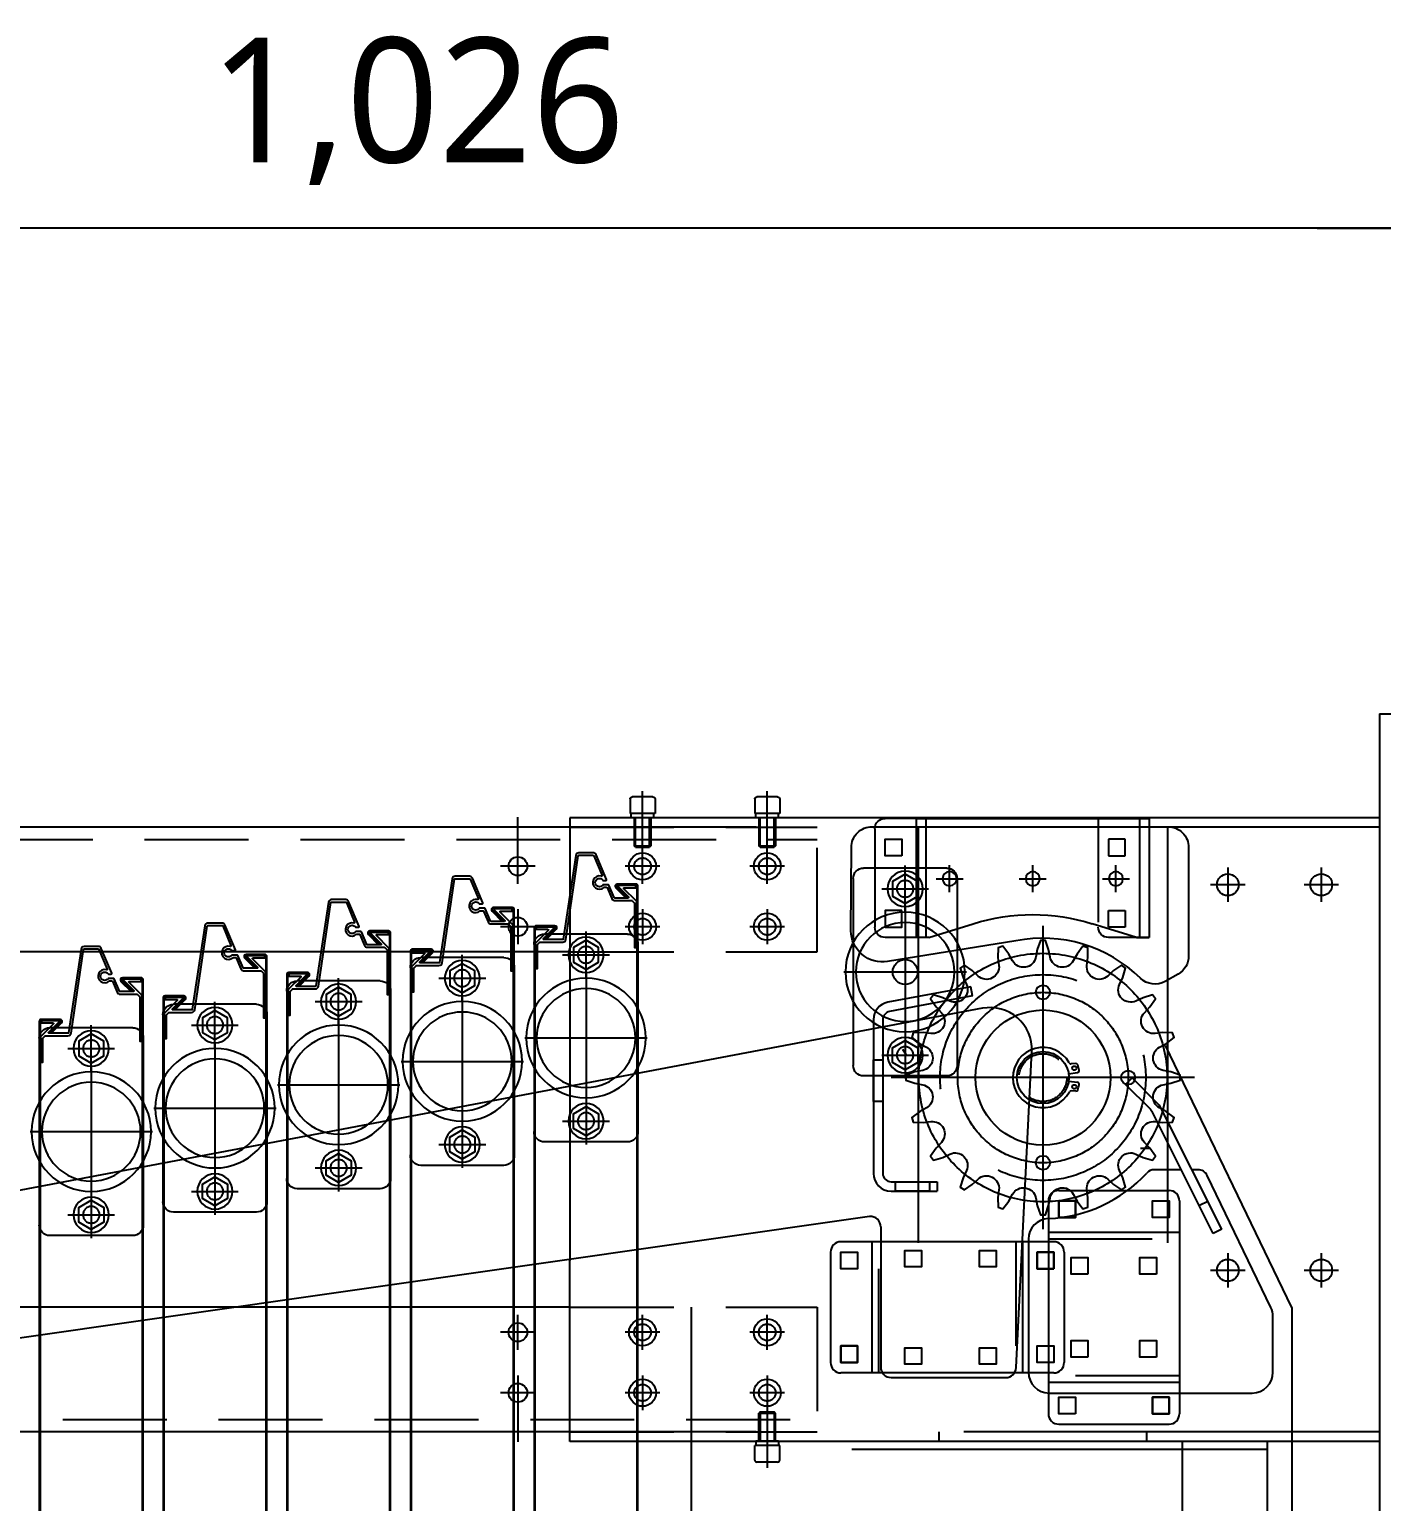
# Model space of a CAD drawing. Extents: x 991 to 16092, y 525 to 11255.
# Drawn here: x 8497 to 9147, y 10363 to 11071 of the extents above; entities that cross this region are included whole.
import ezdxf

# ---------------------------------------------------------------- set-up
doc = ezdxf.new("R2010")
doc.units = 0
doc.header["$LTSCALE"] = 200
doc.header["$MEASUREMENT"] = 0
doc.header["$PDMODE"] = 3
doc.header["$PDSIZE"] = -1
doc.linetypes.add('CENTER', pattern=[7, 4, -1, 1, -1])
doc.linetypes.add('HIDDEN', pattern=[0.375, 0.25, -0.125])
doc.layers.get('0').update_dxf_attribs({"linetype": 'CONTINUOUS'})
doc.layers.get('Defpoints').update_dxf_attribs({"color": 137, "linetype": 'CONTINUOUS'})
doc.layers.add('DIM', color=7, linetype='CONTINUOUS')
doc.styles.add('맑은고딕', font='malgun.ttf')
doc.dimstyles.new('GAUN-40', dxfattribs={"dimscale": 40, "dimtxt": 1.5, "dimasz": 1, "dimexe": 1, "dimexo": 1, "dimgap": 0.5, "dimtad": 1, "dimdec": 0, "dimzin": 1, "dimdsep": 46, "dimlunit": 6, "dimtxsty": '맑은고딕', "dimblk": 'CJDOT', "dimcen": 0.09, "dimdle": 1, "dimclrd": 256, "dimclre": 256, "dimclrt": 3, "dimadec": 0, "dimazin": 0, "dimtfac": 1, "dimtdec": 0, "dimtix": 1, "dimtmove": 2, "dimatfit": 3, "dimfxl": 1, "dimtolj": 1, "dimtzin": 1, "dimarcsym": 0})

# ---------------------------------------------------------------- blocks, each defined once
blk = doc.blocks.new('A$C14EC2336')
at = {"color": 8}
for p, q in [((1, 28.85), (11, 28.85)), ((0, 27.85), (0, 20.85)), ((12, 27.85), (12, 20.85)), ((0, 20.85), (12, 20.85)), ((0.51, 18.85), (0.51, 20.85)), ((0.51, 18.85), (11.49, 18.85)), ((2, 18.85), (2, 5.31)), ((2.6, 4.71), (2.6, 18.85)), ((9.4, 4.71), (9.4, 18.85)), ((10, 18.85), (10, 5.31)), ((11.49, 18.85), (11.49, 20.85)), ((10, 5.31), (2, 5.31)), ((2, 5.31), (2.6, 4.71)), ((9.4, 4.71), (2.6, 4.71)), ((9.4, 4.71), (10, 5.31))]:
    blk.add_line(p, q, dxfattribs=at)
at = {"color": 1, "linetype": 'CENTER'}
blk.add_line((6, 0), (6, 31.56), dxfattribs=at)
at = {"color": 8}
for centre, start, end in [((1, 27.85), 90, 180), ((11, 27.85), 0, 90)]:
    blk.add_arc(centre, 1, start, end, dxfattribs=at)
blk = doc.blocks.new('A$Ce7c4792a')
at = {"color": 0}
for p, q in [((112, 57.3), (0, 57.3)), ((0, 57.3), (0, 0)), ((112, 0), (112, 57.3)), ((6, 0), (0, 0)), ((6, 0), (27.35, 6.64)), ((106, 0), (84.65, 6.64)), ((106, 0), (112, 0))]:
    blk.add_line(p, q, dxfattribs=at)
at = {"color": 6, "linetype": 'HIDDEN', "ltscale": 4}
for p, q in [((4.5, 0), (4.5, 57.3)), ((107.5, 57.3), (107.5, 0))]:
    blk.add_line(p, q, dxfattribs=at)
at = {"color": 6, "linetype": 'HIDDEN'}
blk.add_line((24.5, 57.3), (24.5, 5), dxfattribs=at)
for p, q in [((112, 57.3), (127, 57.3)), ((132, 52.3), (132, 5)), ((0, 0), (19.5, 0)), ((112, 0), (127, 0))]:
    blk.add_line(p, q)
at = {"color": 1, "linetype": 'CENTER'}
for p, q in [((16, 21.8), (16, 34.8)), ((56, 21.8), (56, 34.8)), ((96, 21.8), (96, 34.8)), ((22.5, 28.3), (9.5, 28.3)), ((62.5, 28.3), (49.5, 28.3)), ((102.5, 28.3), (89.5, 28.3))]:
    blk.add_line(p, q, dxfattribs=at)
at = {"color": 6, "linetype": 'HIDDEN'}
for points in [[(19.6, 39.3), (11.6, 39.3), (11.6, 47.3), (19.6, 47.3)], [(19.6, 13), (11.6, 13), (11.6, 5), (19.6, 5)]]:
    blk.add_lwpolyline(points, close=True, dxfattribs=at)
for points in [[(119, 39.3), (127, 39.3), (127, 47.3), (119, 47.3)], [(119, 13), (127, 13), (127, 5), (119, 5)]]:
    blk.add_lwpolyline(points, close=True)
for centre in [(16, 28.3), (56, 28.3), (96, 28.3)]:
    blk.add_circle(centre, 3.4)
for centre, start, end in [((127, 52.3), 0, 90), ((19.5, 5), 270, 0), ((127, 5), 270, 0)]:
    blk.add_arc(centre, 5, start, end)
at = {"color": 0}
blk.add_arc((56, -85.4), 96.4, 72.7084, 107.2916, dxfattribs=at)
blk = doc.blocks.new('A$C44ED1B0F')
at = {"color": 8}
for p, q in [((9.46, 101.25), (49.46, 101.25)), ((4.46, 96.25), (4.46, 6.25)), ((54.46, 96.25), (54.46, 6.25)), ((9.46, 1.25), (49.46, 1.25))]:
    blk.add_line(p, q, dxfattribs=at)
at = {"color": 1, "linetype": 'CENTER'}
for p, q in [((29.46, 80), (29.46, 102.5)), ((40.7, 91.25), (18.21, 91.25)), ((29.46, 82.7), (29.46, 19.79)), ((58.91, 51.25), (0, 51.25)), ((29.46, 22.5), (29.46, 0)), ((40.7, 11.25), (18.21, 11.25))]:
    blk.add_line(p, q, dxfattribs=at)
at = {"color": 8}
for points in [[(29.46, 98.25), (35.52, 94.75), (35.52, 87.75), (29.46, 84.25), (23.39, 87.75), (23.39, 94.75)], [(29.46, 4.25), (35.52, 7.75), (35.52, 14.75), (29.46, 18.25), (23.39, 14.75), (23.39, 7.75)]]:
    blk.add_lwpolyline(points, close=True, dxfattribs=at)
for centre, radius in [((29.46, 91.25), 8.5), ((29.46, 51.25), 28.75), ((29.46, 11.25), 8.5)]:
    blk.add_circle(centre, radius, dxfattribs=at)
at = {"color": 8, "linetype": 'HIDDEN'}
for centre in [(29.46, 91.25), (29.46, 11.25)]:
    blk.add_circle(centre, 4, dxfattribs=at)
at = {"color": 6}
blk.add_circle((29.46, 51.25), 23.75, dxfattribs=at)
at = {"color": 8}
for centre, start, end in [((9.46, 96.25), 90, 180), ((49.46, 96.25), 0, 90), ((9.46, 6.25), 180, 270), ((49.46, 6.25), 270, 0)]:
    blk.add_arc(centre, 5, start, end, dxfattribs=at)
blk = doc.blocks.new('CJDOT')
blk.add_line((-2, 0), (2, 0))
at = {"const_width": 0.5}
blk.add_lwpolyline([(-0.25, 0, 1), (0.25, 0, 1)], format="xyb", close=True, dxfattribs=at)
blk = doc.blocks.new('*D25')
at = {"layer": 'Defpoints', "color": 0, "transparency": 16777216}
for p in [(8170.33, 10975.12), (9196.4, 10741.49, 8.49), (8170.33, 10661.49, 8.49)]:
    blk.add_point(p, dxfattribs=at)
at = {"layer": 'DIM', "lineweight": -2, "transparency": 16777216}
for p, q in [((8170.33, 10701.49), (8170.33, 11015.12)), ((9196.4, 10781.49), (9196.4, 11015.12)), ((9156.4, 10975.12), (8210.33, 10975.12))]:
    blk.add_line(p, q, dxfattribs=at)
at = {"layer": 'DIM', "lineweight": -2, "transparency": 16777216, "xscale": 40, "yscale": 40, "zscale": 40, "rotation": 180}
blk.add_blockref('CJDOT', (8170.33, 10975.12), dxfattribs=at)
at = {"layer": 'DIM', "lineweight": -2, "transparency": 16777216, "xscale": 40, "yscale": 40, "zscale": 40}
blk.add_blockref('CJDOT', (9196.4, 10975.12), dxfattribs=at)
at = {"layer": 'DIM', "color": 3, "transparency": 16777216, "insert": (8683.37, 11031.32), "char_height": 60, "attachment_point": 5, "style": '맑은고딕'}
blk.add_mtext('\\A1;1,026', dxfattribs=at)

msp = doc.modelspace()

# ---------------------------------------------------------------- linework, layer by layer
at = {"color": 0, "transparency": 33554687}
for p, q in [((9146.4, 10741.49, 21.48), (9146.4, 5789.32, 8.49)), ((9146.4, 10741.49, 21.48), (9196.4, 10741.49, 21.48)), ((8756.78, 10686.99, 21.48), (8402.19, 10686.99, 21.48)), ((9146.4, 10691.49, 21.48), (9146.4, 10391.49, 21.48)), ((8756.78, 10626.99, 21.48), (8402.19, 10626.99, 21.48)), ((8955.41, 10599.79, 21.48), (8422.13, 10499.01, 21.48)), ((8902.9, 10594.34, 21.48), (8902.9, 10520.37, 21.48)), ((8907.4, 10594.34, 21.48), (8907.4, 10520.37, 21.48)), ((8918.73, 10577.27, 21.48), (8917.08, 10580.01, 21.48)), ((8971.57, 10426.93, 21.48), (8979.1, 10579.15, 21.48)), ((8911.4, 10516.37, 21.48), (8933.49, 10516.37, 21.48)), ((9051.05, 10522.16, 21.48), (9038.09, 10522.16, 21.48)), ((9059.05, 10522.16, 21.48), (9056.09, 10522.16, 21.48)), ((8911.4, 10511.87, 21.48), (8933.49, 10511.87, 21.48)), ((8987.07, 10507.17, 21.48), (8987.07, 10404.74, 21.48)), ((9050.15, 10507.17, 21.48), (9050.15, 10404.74, 21.48)), ((8901.02, 10499.65, 21.48), (8422.89, 10431.22, 21.48)), ((8987.07, 10492.17, 21.48), (9050.15, 10492.17, 21.48)), ((8987.07, 10492.17, 21.48), (9050.15, 10492.17, 21.48)), ((8989.67, 10487.5, 21.48), (8887.24, 10487.5, 21.48)), ((8902.24, 10424.41, 21.48), (8902.24, 10487.5, 21.48)), ((8974.67, 10487.5, 21.48), (8974.67, 10424.41, 21.48)), ((8756.78, 10391.49, 21.48), (8756.78, 10478.53, 21.48)), ((8756.78, 10455.99, 21.48), (8402.19, 10455.99, 21.48)), ((8756.78, 10455.99, 21.48), (8538.69, 10455.99, 21.48)), ((8815.15, 10455.99, 21.48), (8815.15, 10150.05, 21.48)), ((8989.67, 10424.41, 21.48), (8887.24, 10424.41, 21.48)), ((8911.37, 10422.18, 21.48), (8966.57, 10422.18, 21.48)), ((9050.15, 10419.74, 21.48), (8987.07, 10419.74, 21.48)), ((8756.78, 10395.99, 21.48), (8402.19, 10395.99, 21.48)), ((8756.78, 10395.99, 21.48), (8538.69, 10395.99, 21.48)), ((9092.51, 10391.49, 21.48), (8756.78, 10391.49, 21.48)), ((9092.51, 10391.49, 21.48), (8756.78, 10391.49, 21.48)), ((9051.65, 5789.32, 8.49), (9051.65, 10391.49, 21.48)), ((9092.51, 10036.81, 21.48), (9092.51, 10391.49, 21.48))]:
    msp.add_line(p, q, dxfattribs=at)
at = {"color": 1, "linetype": 'CENTER', "ltscale": 0.5, "transparency": 33554687}
for p, q in [((8731.78, 10674.99, 21.48), (8731.78, 10691.76, 21.48)), ((8731.78, 10659.74, 21.48), (8731.78, 10676.52, 21.48)), ((8791.78, 10659.74, 21.48), (8791.78, 10676.52, 21.48)), ((8851.78, 10659.74, 21.48), (8851.78, 10676.52, 21.48)), ((8740.16, 10668.13, 21.48), (8723.39, 10668.13, 21.48)), ((8800.16, 10668.13, 21.48), (8783.39, 10668.13, 21.48)), ((8860.16, 10668.13, 21.48), (8843.39, 10668.13, 21.48)), ((8731.78, 10647.43, 21.48), (8731.78, 10630.65, 21.48)), ((8791.78, 10647.43, 21.48), (8791.78, 10630.65, 21.48)), ((8851.78, 10647.43, 21.48), (8851.78, 10630.65, 21.48)), ((8740.16, 10639.04, 21.48), (8723.39, 10639.04, 21.48)), ((8800.16, 10639.04, 21.48), (8783.39, 10639.04, 21.48)), ((8860.16, 10639.04, 21.48), (8843.39, 10639.04, 21.48)), ((8731.78, 10435.56, 21.48), (8731.78, 10452.34, 21.48)), ((8791.78, 10435.56, 21.48), (8791.78, 10452.34, 21.48)), ((8851.78, 10435.56, 21.48), (8851.78, 10452.34, 21.48)), ((8740.16, 10443.95, 21.48), (8723.39, 10443.95, 21.48)), ((8800.16, 10443.95, 21.48), (8783.39, 10443.95, 21.48)), ((8860.16, 10443.95, 21.48), (8843.39, 10443.95, 21.48)), ((8731.78, 10423.24, 21.48), (8731.78, 10406.46, 21.48)), ((8791.78, 10423.24, 21.48), (8791.78, 10406.46, 21.48)), ((8851.78, 10423.24, 21.48), (8851.78, 10406.46, 21.48)), ((8740.16, 10414.85, 21.48), (8723.39, 10414.85, 21.48)), ((8800.16, 10414.85, 21.48), (8783.39, 10414.85, 21.48)), ((8860.16, 10414.85, 21.48), (8843.39, 10414.85, 21.48)), ((8731.78, 10408, 21.48), (8731.78, 10391.22, 21.48))]:
    msp.add_line(p, q, dxfattribs=at)
at = {"transparency": 33554687}
for p, q in [((9146.4, 10691.49, 21.48), (8756.78, 10691.49, 21.48)), ((8756.78, 10691.49, 21.48), (8756.78, 10478.53, 21.48)), ((8949.78, 10610.17, 21.48), (8909.84, 10602.69, 21.48)), ((8950.61, 10605.74, 21.48), (8949.78, 10610.17, 21.48)), ((8950.61, 10605.74, 21.48), (8910.67, 10598.27, 21.48)), ((9027.41, 10566.3, 21.48), (9024.22, 10563.12, 21.48)), ((9039.48, 10554.23, 21.48), (9027.41, 10566.3, 21.48)), ((9036.29, 10551.05, 21.48), (9024.22, 10563.12, 21.48)), ((9070.46, 10493.53, 21.48), (9041.16, 10551.9, 21.48)), ((9066.44, 10491.51, 21.48), (9037.13, 10549.89, 21.48)), ((8933.49, 10516.37, 21.48), (8933.49, 10511.87, 21.48)), ((9094.16, 10455.95, 21.48), (9063.55, 10519.34, 21.48)), ((8992.07, 10512.17, 21.48), (9045.15, 10512.17, 21.48)), ((8906.37, 10494.66, 21.48), (8906.37, 10427.18, 21.48)), ((8977.44, 10488.68, 21.48), (8977.44, 10424.74, 21.48)), ((9070.46, 10493.53, 21.48), (9066.44, 10491.51, 21.48)), ((8882.24, 10482.5, 21.48), (8882.24, 10429.41, 21.48)), ((8994.67, 10482.5, 21.48), (8994.67, 10429.41, 21.48)), ((9095.15, 10424.74, 21.48), (9095.15, 10451.6, 21.48)), ((8987.44, 10414.74, 21.48), (9085.15, 10414.74, 21.48)), ((8992.07, 10399.74, 21.48), (9045.15, 10399.74, 21.48)), ((9146.4, 10391.49, 21.48), (8756.78, 10391.49, 21.48))]:
    msp.add_line(p, q, dxfattribs=at)
at = {"color": 6, "linetype": 'HIDDEN', "ltscale": 4, "transparency": 33554687}
for p, q in [((9146.4, 10686.99, 21.48), (8756.78, 10686.99, 21.48)), ((8924.44, 10686.99, 21.48), (8924.44, 10395.99, 21.48)), ((9044.44, 10686.99, 21.48), (9044.44, 10395.99, 21.48)), ((9063.73, 10506.94, 21.48), (9059.71, 10504.92, 21.48)), ((9146.4, 10395.99, 21.48), (8756.78, 10395.99, 21.48)), ((8934.44, 10391.49, 21.48), (8934.44, 10395.99, 21.48)), ((8934.44, 10391.49, 21.48), (8934.44, 10395.99, 21.48)), ((9034.44, 10391.49, 21.48), (9034.44, 10395.99, 21.48)), ((9034.44, 10391.49, 21.48), (9034.44, 10395.99, 21.48)), ((9092.51, 10387.53, 21.48), (8815.15, 10387.53, 21.48))]:
    msp.add_line(p, q, dxfattribs=at)
at = {"color": 6, "linetype": 'HIDDEN', "transparency": 33554687}
for p, q in [((8756.78, 10686.99, 21.48), (8875.78, 10686.99, 21.48)), ((8875.78, 10626.99, 21.48), (8875.78, 10686.99, 21.48)), ((8402.19, 10680.99, 21.48), (8875.78, 10680.99, 21.48)), ((8756.78, 10626.99, 21.48), (8875.78, 10626.99, 21.48)), ((8987.07, 10488.97, 21.48), (9050.15, 10488.97, 21.48)), ((8905.44, 10424.41, 21.48), (8905.44, 10487.5, 21.48)), ((8971.47, 10487.5, 21.48), (8971.47, 10424.41, 21.48)), ((8756.78, 10455.99, 21.48), (8875.78, 10455.99, 21.48)), ((8875.78, 10455.99, 21.48), (8875.78, 10395.99, 21.48)), ((9050.15, 10422.94, 21.48), (8987.07, 10422.94, 21.48)), ((8287.78, 10401.99, 21.48), (8875.78, 10401.99, 21.48)), ((8756.78, 10395.99, 21.48), (8875.78, 10395.99, 21.48)), ((8756.78, 10395.99, 21.48), (8875.78, 10395.99, 21.48))]:
    msp.add_line(p, q, dxfattribs=at)
at = {"color": 1, "linetype": 'CENTER', "transparency": 33554687}
for p, q in [((9073.4, 10667.54, 21.48), (9073.4, 10650.95, 21.48)), ((9118.4, 10667.54, 21.48), (9118.4, 10650.95, 21.48)), ((9081.69, 10659.24, 21.48), (9065.11, 10659.24, 21.48)), ((9126.69, 10659.24, 21.48), (9110.11, 10659.24, 21.48)), ((8984.44, 10639.47, 21.48), (8984.44, 10493.51, 21.48)), ((9104.15, 10455.94, 21.48), (9043.36, 10581.87, 21.48)), ((9057.43, 10566.49, 21.48), (8911.46, 10566.49, 21.48)), ((9073.4, 10482.04, 21.48), (9073.4, 10465.45, 21.48)), ((9118.4, 10482.04, 21.48), (9118.4, 10465.45, 21.48)), ((9081.69, 10473.74, 21.48), (9065.11, 10473.74, 21.48)), ((9126.69, 10473.74, 21.48), (9110.11, 10473.74, 21.48)), ((9104.15, 10455.94, 21.48), (9104.15, 5789.32, 8.49))]:
    msp.add_line(p, q, dxfattribs=at)
at = {"color": 4, "transparency": 33554687}
for p, q in [((9000.15, 10573.23, 21.48), (8998.06, 10573.05, 21.48)), ((8996.81, 10568.29, 21.48), (9001.04, 10568.9, 21.48)), ((8996.83, 10564.78, 21.48), (9001.06, 10564.2, 21.48)), ((9000.24, 10559.96, 21.48), (8998.14, 10560.11, 21.48))]:
    msp.add_line(p, q, dxfattribs=at)
at = {"color": 6, "linetype": 'HIDDEN', "ltscale": 2, "transparency": 33554687}
msp.add_line((9031.34, 10532.6, 21.48), (9035.84, 10532.6, 21.48), dxfattribs=at)
at = {"color": 2, "transparency": 33554687, "elevation": 8.49}
msp.add_lwpolyline([(9044.55, 10687.16, -0.414214), (9054.55, 10677.16), (9054.55, 10624.94, -0.269996), (9049.49, 10616.24), (9043.31, 10612.74, -0.334746), (9031.37, 10614.3, 0.247637), (8971.47, 10632.21), (8909.72, 10622.38, -0.467042), (8892.08, 10637.15), (8892.25, 10677.16, -0.414214), (8902.25, 10687.16)], format="xyb", close=True, dxfattribs=at)
at = {"color": 4, "transparency": 33554687, "elevation": 21.48}
for points in [[(8750.52, 10632.86), (8744.35, 10632.86, -0.668179), (8744.14, 10633.38), (8749.27, 10638.51, 0.668179), (8749.06, 10639.02), (8740.57, 10639.02), (8740.57, 10637.82), (8746.16, 10637.82, -0.668179), (8746.37, 10637.31), (8740.51, 10631.45, 0.198912), (8740.07, 10630.39), (8740.07, 10619.02), (8741.27, 10619.02), (8741.27, 10630.39, -0.198912), (8741.36, 10630.6), (8742.32, 10631.56, -0.198912), (8742.53, 10631.64), (8753.34, 10631.64, 0.371506), (8754.82, 10632.92), (8760.82, 10673.15, -0.371506), (8761.11, 10673.4), (8768.01, 10673.4, -0.301528), (8768.28, 10673.22), (8772.28, 10663.75, -0.631923), (8771.92, 10663.34, 1.723535), (8773.21, 10657.94, -0.19091), (8773.42, 10658.02), (8774.5, 10658.02, -0.301528), (8774.77, 10657.84), (8776.99, 10652.58, 0.301528), (8778.37, 10651.66), (8786.6, 10651.66, -0.198912), (8786.81, 10651.58), (8787.79, 10650.6, -0.198912), (8787.87, 10650.39), (8787.87, 10629.02), (8789.07, 10629.02), (8789.07, 10650.39, 0.198912), (8788.64, 10651.45), (8782.78, 10657.31, -0.668179), (8782.99, 10657.82), (8788.57, 10657.82), (8788.57, 10659.02), (8780.09, 10659.02, 0.668179), (8779.88, 10658.51), (8785.01, 10653.38, -0.668179), (8784.8, 10652.86), (8778.37, 10652.86, -0.301528), (8778.1, 10653.05), (8775.57, 10659.04, 0.301528), (8775.29, 10659.22), (8772.88, 10659.22, 0.24035), (8772.64, 10659.1, -3.083054), (8772.64, 10661.45, 0.24035), (8772.88, 10661.32), (8774.15, 10661.32, 0.536655), (8774.43, 10661.74), (8769.39, 10673.68, 0.301528), (8768.01, 10674.6), (8761.11, 10674.6, 0.371506), (8759.63, 10673.32), (8753.64, 10633.12, -0.371506), (8753.34, 10632.86), (8744.35, 10632.86)], [(8691, 10621.6), (8684.83, 10621.6, -0.668179), (8684.62, 10622.11), (8689.75, 10627.25, 0.668179), (8689.54, 10627.76), (8681.06, 10627.76), (8681.06, 10626.56), (8686.64, 10626.56, -0.668179), (8686.86, 10626.05), (8681, 10620.19, 0.198912), (8680.56, 10619.13), (8680.56, 10607.76), (8681.76, 10607.76), (8681.76, 10619.13, -0.198912), (8681.84, 10619.34), (8682.8, 10620.29, -0.198912), (8683.01, 10620.38), (8693.82, 10620.38, 0.371506), (8695.3, 10621.66), (8701.3, 10661.88, -0.371506), (8701.6, 10662.14), (8708.49, 10662.14, -0.301528), (8708.76, 10661.96), (8712.76, 10652.49, -0.631923), (8712.4, 10652.08, 1.723535), (8713.69, 10646.68, -0.19091), (8713.9, 10646.76), (8714.98, 10646.76, -0.301528), (8715.25, 10646.58), (8717.47, 10641.32, 0.301528), (8718.86, 10640.4), (8727.08, 10640.4, -0.198912), (8727.3, 10640.31), (8728.27, 10639.34, -0.198912), (8728.36, 10639.13), (8728.36, 10617.76), (8729.56, 10617.76), (8729.56, 10639.13, 0.198912), (8729.12, 10640.19), (8723.26, 10646.05, -0.668179), (8723.47, 10646.56), (8729.06, 10646.56), (8729.06, 10647.76), (8720.57, 10647.76, 0.668179), (8720.36, 10647.25), (8725.5, 10642.11, -0.668179), (8725.28, 10641.6), (8718.86, 10641.6, -0.301528), (8718.58, 10641.78), (8716.05, 10647.78, 0.301528), (8715.77, 10647.96), (8713.36, 10647.96, 0.24035), (8713.12, 10647.84, -3.083054), (8713.12, 10650.18, 0.24035), (8713.36, 10650.06), (8714.63, 10650.06, 0.536655), (8714.91, 10650.48), (8709.87, 10662.42, 0.301528), (8708.49, 10663.34), (8701.6, 10663.34, 0.371506), (8700.11, 10662.06), (8694.12, 10621.86, -0.371506), (8693.82, 10621.6), (8684.83, 10621.6)], [(8631.48, 10610.34), (8625.31, 10610.34, -0.668179), (8625.1, 10610.85), (8630.23, 10615.99, 0.668179), (8630.02, 10616.5), (8621.54, 10616.5), (8621.54, 10615.3), (8627.12, 10615.3, -0.668179), (8627.34, 10614.79), (8621.48, 10608.93, 0.198912), (8621.04, 10607.86), (8621.04, 10596.5), (8622.24, 10596.5), (8622.24, 10607.86, -0.198912), (8622.33, 10608.08), (8623.28, 10609.03, -0.198912), (8623.49, 10609.12), (8634.3, 10609.12, 0.371506), (8635.78, 10610.4), (8641.78, 10650.62, -0.371506), (8642.08, 10650.88), (8648.97, 10650.88, -0.301528), (8649.24, 10650.69), (8653.24, 10641.22, -0.631923), (8652.88, 10640.82, 1.723535), (8654.18, 10635.42, -0.19091), (8654.38, 10635.5), (8655.46, 10635.5, -0.301528), (8655.74, 10635.31), (8657.96, 10630.05, 0.301528), (8659.34, 10629.14), (8667.56, 10629.14, -0.198912), (8667.78, 10629.05), (8668.75, 10628.08, -0.198912), (8668.84, 10627.86), (8668.84, 10606.5), (8670.04, 10606.5), (8670.04, 10627.86, 0.198912), (8669.6, 10628.93), (8663.74, 10634.79, -0.668179), (8663.95, 10635.3), (8669.54, 10635.3), (8669.54, 10636.5), (8661.05, 10636.5, 0.668179), (8660.84, 10635.99), (8665.98, 10630.85, -0.668179), (8665.76, 10630.34), (8659.34, 10630.34, -0.301528), (8659.06, 10630.52), (8656.53, 10636.51, 0.301528), (8656.25, 10636.7), (8653.85, 10636.7, 0.24035), (8653.6, 10636.57, -3.083054), (8653.6, 10638.92, 0.24035), (8653.85, 10638.8), (8655.12, 10638.8, 0.536655), (8655.39, 10639.21), (8650.35, 10651.16, 0.301528), (8648.97, 10652.08), (8642.08, 10652.08, 0.371506), (8640.59, 10650.8), (8634.6, 10610.59, -0.371506), (8634.3, 10610.34), (8625.31, 10610.34)], [(8571.96, 10599.07), (8565.79, 10599.07, -0.668179), (8565.58, 10599.59), (8570.72, 10604.72, 0.668179), (8570.5, 10605.23), (8562.02, 10605.23), (8562.02, 10604.03), (8567.61, 10604.03, -0.668179), (8567.82, 10603.52), (8561.96, 10597.66, 0.198912), (8561.52, 10596.6), (8561.52, 10585.23), (8562.72, 10585.23), (8562.72, 10596.6, -0.198912), (8562.81, 10596.81), (8563.76, 10597.77, -0.198912), (8563.97, 10597.85), (8574.78, 10597.85, 0.371506), (8576.27, 10599.13), (8582.26, 10639.36, -0.371506), (8582.56, 10639.61), (8589.45, 10639.61, -0.301528), (8589.73, 10639.43), (8593.72, 10629.96, -0.631923), (8593.36, 10629.56, 1.723535), (8594.66, 10624.15, -0.19091), (8594.86, 10624.23), (8595.94, 10624.23, -0.301528), (8596.22, 10624.05), (8598.44, 10618.79, 0.301528), (8599.82, 10617.87), (8608.05, 10617.87, -0.198912), (8608.26, 10617.79), (8609.23, 10616.81, -0.198912), (8609.32, 10616.6), (8609.32, 10595.23), (8610.52, 10595.23), (8610.52, 10616.6, 0.198912), (8610.08, 10617.66), (8604.22, 10623.52, -0.668179), (8604.43, 10624.03), (8610.02, 10624.03), (8610.02, 10625.23), (8601.53, 10625.23, 0.668179), (8601.32, 10624.72), (8606.46, 10619.59, -0.668179), (8606.25, 10619.07), (8599.82, 10619.07, -0.301528), (8599.54, 10619.26), (8597.01, 10625.25, 0.301528), (8596.74, 10625.43), (8594.33, 10625.43, 0.24035), (8594.08, 10625.31, -3.083054), (8594.08, 10627.66, 0.24035), (8594.33, 10627.53), (8595.6, 10627.53, 0.536655), (8595.87, 10627.95), (8590.83, 10639.9, 0.301528), (8589.45, 10640.81), (8582.56, 10640.81, 0.371506), (8581.07, 10639.53), (8575.08, 10599.33, -0.371506), (8574.78, 10599.07), (8565.79, 10599.07)], [(8512.44, 10587.81), (8506.27, 10587.81, -0.668179), (8506.06, 10588.32), (8511.2, 10593.46, 0.668179), (8510.98, 10593.97), (8502.5, 10593.97), (8502.5, 10592.77), (8508.09, 10592.77, -0.668179), (8508.3, 10592.26), (8502.44, 10586.4, 0.198912), (8502, 10585.34), (8502, 10573.97), (8503.2, 10573.97), (8503.2, 10585.34, -0.198912), (8503.29, 10585.55), (8504.24, 10586.5, -0.198912), (8504.45, 10586.59), (8515.26, 10586.59, 0.371506), (8516.75, 10587.87), (8522.74, 10628.09, -0.371506), (8523.04, 10628.35), (8529.93, 10628.35, -0.301528), (8530.21, 10628.17), (8534.2, 10618.7, -0.631923), (8533.84, 10618.29, 1.723535), (8535.14, 10612.89, -0.19091), (8535.34, 10612.97), (8536.42, 10612.97, -0.301528), (8536.7, 10612.79), (8538.92, 10607.53, 0.301528), (8540.3, 10606.61), (8548.53, 10606.61, -0.198912), (8548.74, 10606.52), (8549.71, 10605.55, -0.198912), (8549.8, 10605.34), (8549.8, 10583.97), (8551, 10583.97), (8551, 10605.34, 0.198912), (8550.56, 10606.4), (8544.7, 10612.26, -0.668179), (8544.91, 10612.77), (8550.5, 10612.77), (8550.5, 10613.97), (8542.02, 10613.97, 0.668179), (8541.8, 10613.46), (8546.94, 10608.32, -0.668179), (8546.73, 10607.81), (8540.3, 10607.81, -0.301528), (8540.02, 10607.99), (8537.49, 10613.99, 0.301528), (8537.22, 10614.17), (8534.81, 10614.17, 0.24035), (8534.57, 10614.05, -3.083054), (8534.57, 10616.4, 0.24035), (8534.81, 10616.27), (8536.08, 10616.27, 0.536655), (8536.35, 10616.69), (8531.31, 10628.63, 0.301528), (8529.93, 10629.55), (8523.04, 10629.55, 0.371506), (8521.56, 10628.27), (8515.56, 10588.07, -0.371506), (8515.27, 10587.81), (8506.27, 10587.81)]]:
    msp.add_lwpolyline(points, format="xyb", dxfattribs=at)
at = {"color": 8, "transparency": 33554687, "elevation": 8.49}
for points in [[(8789.07, 10160.52, -0.414214), (8788.57, 10160.02), (8779.57, 10160.02, -0.668179), (8779.22, 10160.88), (8784.17, 10165.83), (8783.81, 10166.18), (8778.86, 10161.23, 0.668179), (8779.57, 10159.52), (8788.57, 10159.52, 0.414214), (8789.57, 10160.52), (8789.57, 10658.52, 0.414214), (8788.57, 10659.52), (8779.57, 10659.52, 0.668179), (8778.86, 10657.82), (8783.81, 10652.87), (8784.17, 10653.22), (8779.22, 10658.17, -0.668179), (8779.57, 10659.02), (8788.57, 10659.02, -0.414214), (8789.07, 10658.52)], [(8729.56, 10149.26, -0.414214), (8729.06, 10148.76), (8720.05, 10148.76, -0.668179), (8719.7, 10149.61), (8724.65, 10154.56), (8724.29, 10154.92), (8719.34, 10149.97, 0.668179), (8720.05, 10148.26), (8729.06, 10148.26, 0.414214), (8730.06, 10149.26), (8730.06, 10647.26, 0.414214), (8729.06, 10648.26), (8720.05, 10648.26, 0.668179), (8719.34, 10646.55), (8724.29, 10641.6), (8724.65, 10641.96), (8719.7, 10646.91, -0.668179), (8720.05, 10647.76), (8729.06, 10647.76, -0.414214), (8729.56, 10647.26)], [(8670.04, 10138, -0.414214), (8669.54, 10137.5), (8660.53, 10137.5, -0.668179), (8660.18, 10138.35), (8665.13, 10143.3), (8664.78, 10143.65), (8659.83, 10138.7, 0.668179), (8660.53, 10137), (8669.54, 10137, 0.414214), (8670.54, 10138), (8670.54, 10636, 0.414214), (8669.54, 10637), (8660.53, 10637, 0.668179), (8659.83, 10635.29), (8664.78, 10630.34), (8665.13, 10630.69), (8660.18, 10635.64, -0.668179), (8660.53, 10636.5), (8669.54, 10636.5, -0.414214), (8670.04, 10636)], [(8740.07, 10638.52, -0.414214), (8740.57, 10639.02), (8749.58, 10639.02, -0.668179), (8749.93, 10638.17), (8744.98, 10633.22), (8745.34, 10632.87), (8750.29, 10637.82, 0.668179), (8749.58, 10639.52), (8740.57, 10639.52, 0.414214), (8739.57, 10638.52), (8739.57, 10140.52, 0.414214), (8740.57, 10139.52), (8749.58, 10139.52, 0.668179), (8750.29, 10141.23), (8745.34, 10146.18), (8744.98, 10145.83), (8749.93, 10140.88, -0.668179), (8749.58, 10140.02), (8740.57, 10140.02, -0.414214), (8740.07, 10140.52)], [(8610.52, 10126.73, -0.414214), (8610.02, 10126.23), (8601.01, 10126.23, -0.668179), (8600.66, 10127.09), (8605.61, 10132.04), (8605.26, 10132.39), (8600.31, 10127.44, 0.668179), (8601.01, 10125.73), (8610.02, 10125.73, 0.414214), (8611.02, 10126.73), (8611.02, 10624.73, 0.414214), (8610.02, 10625.73), (8601.01, 10625.73, 0.668179), (8600.31, 10624.03), (8605.26, 10619.08), (8605.61, 10619.43), (8600.66, 10624.38, -0.668179), (8601.01, 10625.23), (8610.02, 10625.23, -0.414214), (8610.52, 10624.73)], [(8680.56, 10627.26, -0.414214), (8681.06, 10627.76), (8690.06, 10627.76, -0.668179), (8690.41, 10626.91), (8685.46, 10621.96), (8685.82, 10621.6), (8690.77, 10626.55, 0.668179), (8690.06, 10628.26), (8681.06, 10628.26, 0.414214), (8680.06, 10627.26), (8680.06, 10129.26, 0.414214), (8681.06, 10128.26), (8690.06, 10128.26, 0.668179), (8690.77, 10129.97), (8685.82, 10134.92), (8685.46, 10134.56), (8690.41, 10129.61, -0.668179), (8690.06, 10128.76), (8681.06, 10128.76, -0.414214), (8680.56, 10129.26)], [(8621.04, 10616, -0.414214), (8621.54, 10616.5), (8630.54, 10616.5, -0.668179), (8630.9, 10615.64), (8625.95, 10610.69), (8626.3, 10610.34), (8631.25, 10615.29, 0.668179), (8630.54, 10617), (8621.54, 10617, 0.414214), (8620.54, 10616), (8620.54, 10118, 0.414214), (8621.54, 10117), (8630.54, 10117, 0.668179), (8631.25, 10118.7), (8626.3, 10123.65), (8625.95, 10123.3), (8630.9, 10118.35, -0.668179), (8630.54, 10117.5), (8621.54, 10117.5, -0.414214), (8621.04, 10118)], [(8551, 10115.47, -0.414214), (8550.5, 10114.97), (8541.5, 10114.97, -0.668179), (8541.14, 10115.82), (8546.09, 10120.77), (8545.74, 10121.13), (8540.79, 10116.18, 0.668179), (8541.5, 10114.47), (8550.5, 10114.47, 0.414214), (8551.5, 10115.47), (8551.5, 10613.47, 0.414214), (8550.5, 10614.47), (8541.5, 10614.47, 0.668179), (8540.79, 10612.76), (8545.74, 10607.81), (8546.09, 10608.17), (8541.14, 10613.12, -0.668179), (8541.5, 10613.97), (8550.5, 10613.97, -0.414214), (8551, 10613.47)], [(8561.52, 10604.73, -0.414214), (8562.02, 10605.23), (8571.02, 10605.23, -0.668179), (8571.38, 10604.38), (8566.43, 10599.43), (8566.78, 10599.08), (8571.73, 10604.03, 0.668179), (8571.02, 10605.73), (8562.02, 10605.73, 0.414214), (8561.02, 10604.73), (8561.02, 10106.73, 0.414214), (8562.02, 10105.73), (8571.02, 10105.73, 0.668179), (8571.73, 10107.44), (8566.78, 10112.39), (8566.43, 10112.04), (8571.38, 10107.09, -0.668179), (8571.02, 10106.23), (8562.02, 10106.23, -0.414214), (8561.52, 10106.73)], [(8502, 10593.47, -0.414214), (8502.5, 10593.97), (8511.5, 10593.97, -0.668179), (8511.86, 10593.12), (8506.91, 10588.17), (8507.26, 10587.81), (8512.21, 10592.76, 0.668179), (8511.5, 10594.47), (8502.5, 10594.47, 0.414214), (8501.5, 10593.47), (8501.5, 10095.47, 0.414214), (8502.5, 10094.47), (8511.5, 10094.47, 0.668179), (8512.21, 10096.18), (8507.26, 10101.13), (8506.91, 10100.77), (8511.86, 10095.82, -0.668179), (8511.5, 10094.97), (8502.5, 10094.97, -0.414214), (8502, 10095.47)]]:
    msp.add_lwpolyline(points, format="xyb", close=True, dxfattribs=at)
at = {"color": 4, "transparency": 33554687, "elevation": 8.49}
msp.add_lwpolyline([(8987.91, 10508.64, -0.314527), (8992.85, 10513.4, -0.314527), (8999.03, 10510.4), (9000.87, 10507.1), (9003.69, 10503.36), (9005.98, 10504.1), (9006.06, 10508.79), (9005.61, 10512.54, -0.314527), (9008.85, 10518.6, -0.314527), (9015.65, 10517.65), (9018.42, 10515.08), (9022.26, 10512.4), (9024.2, 10513.81), (9022.84, 10518.29), (9021.25, 10521.72, -0.314527), (9022.45, 10528.48, -0.314527), (9029.22, 10529.69), (9032.65, 10528.1), (9037.12, 10526.74), (9038.54, 10528.68), (9035.86, 10532.52), (9033.29, 10535.29, -0.314527), (9032.34, 10542.09, -0.314527), (9038.4, 10545.32), (9042.15, 10544.87), (9046.83, 10544.96), (9047.57, 10547.24), (9043.84, 10550.07), (9040.54, 10551.91, -0.314527), (9037.54, 10558.08, -0.314527), (9042.3, 10563.03), (9046.01, 10563.76), (9050.43, 10565.29), (9050.43, 10567.69), (9046.01, 10569.22), (9042.3, 10569.95, -0.314527), (9037.54, 10574.9, -0.314527), (9040.54, 10581.08), (9043.84, 10582.92), (9047.57, 10585.74), (9046.83, 10588.03), (9042.15, 10588.11), (9038.4, 10587.66, -0.314527), (9032.34, 10590.9, -0.314527), (9033.29, 10597.7), (9035.86, 10600.47), (9038.54, 10604.31), (9037.12, 10606.25), (9032.65, 10604.89), (9029.22, 10603.3, -0.314527), (9022.45, 10604.5, -0.314527), (9021.25, 10611.27), (9022.84, 10614.7), (9024.2, 10619.17), (9022.26, 10620.59), (9018.42, 10617.91), (9015.65, 10615.34, -0.314527), (9008.85, 10614.39, -0.314527), (9005.61, 10620.45), (9006.06, 10624.2), (9005.98, 10628.88), (9003.69, 10629.62), (9000.87, 10625.89), (8999.03, 10622.59, -0.314527), (8992.85, 10619.59, -0.314527), (8987.91, 10624.35), (8987.17, 10628.06), (8985.64, 10632.48), (8983.24, 10632.48), (8981.71, 10628.06), (8980.98, 10624.35, -0.314527), (8976.03, 10619.59, -0.314527), (8969.86, 10622.59), (8968.02, 10625.89), (8965.19, 10629.62), (8962.91, 10628.88), (8962.82, 10624.2), (8963.27, 10620.45, -0.314527), (8960.04, 10614.39, -0.314527), (8953.24, 10615.34), (8950.47, 10617.91), (8946.63, 10620.59), (8944.69, 10619.17), (8946.05, 10614.7), (8947.64, 10611.27, -0.314527), (8946.43, 10604.5, -0.314527), (8939.67, 10603.3), (8936.24, 10604.89), (8931.76, 10606.25), (8930.35, 10604.31), (8933.03, 10600.47), (8935.6, 10597.7, -0.314527), (8936.55, 10590.9, -0.314527), (8930.49, 10587.66), (8926.74, 10588.11), (8922.06, 10588.03), (8921.31, 10585.74), (8925.05, 10582.92), (8928.35, 10581.08, -0.314527), (8931.35, 10574.9, -0.314527), (8926.59, 10569.95), (8922.88, 10569.22), (8918.45, 10567.69), (8918.45, 10565.29), (8922.88, 10563.76), (8926.59, 10563.03, -0.314527), (8931.35, 10558.08, -0.314527), (8928.35, 10551.91), (8925.05, 10550.07), (8921.31, 10547.24), (8922.06, 10544.96), (8926.74, 10544.87), (8930.49, 10545.32, -0.314527), (8936.55, 10542.09, -0.314527), (8935.6, 10535.29), (8933.03, 10532.52), (8930.35, 10528.68), (8931.76, 10526.74), (8936.24, 10528.1), (8939.67, 10529.69, -0.314527), (8946.43, 10528.48, -0.314527), (8947.64, 10521.72), (8946.05, 10518.29), (8944.69, 10513.81), (8946.63, 10512.4), (8950.47, 10515.08), (8953.24, 10517.65, -0.314527), (8960.04, 10518.6, -0.314527), (8963.27, 10512.54), (8962.82, 10508.79), (8962.91, 10504.1), (8965.19, 10503.36), (8968.02, 10507.1), (8969.86, 10510.4, -0.314527), (8976.03, 10513.4, -0.314527), (8980.98, 10508.64), (8981.71, 10504.93), (8983.24, 10500.5), (8985.64, 10500.5), (8987.17, 10504.93)], format="xyb", close=True, dxfattribs=at)
for points in [[(8907.4, 10554.96), (8902.9, 10554.96), (8902.9, 10574.96), (8907.4, 10574.96)], [(8929.79, 10511.87), (8913.49, 10511.87), (8913.49, 10516.37), (8929.79, 10516.37)]]:
    msp.add_lwpolyline(points, close=True, dxfattribs=at)
at = {"transparency": 33554687, "elevation": 8.49}
for points in [[(9000.07, 10507.17), (8992.07, 10507.17), (8992.07, 10499.17), (9000.07, 10499.17)], [(9000.07, 10499.17), (8992.07, 10499.17), (8992.07, 10507.17), (9000.07, 10507.17)], [(9037.15, 10507.17), (9045.15, 10507.17), (9045.15, 10499.17), (9037.15, 10499.17)], [(9045.15, 10499.17), (9037.15, 10499.17), (9037.15, 10507.17), (9045.15, 10507.17)], [(8887.24, 10474.5), (8887.24, 10482.5), (8895.24, 10482.5), (8895.24, 10474.5)], [(8895.24, 10474.5), (8887.24, 10474.5), (8887.24, 10482.5), (8895.24, 10482.5)], [(8918, 10475.37), (8918, 10483.37), (8926, 10483.37), (8926, 10475.37)], [(8926, 10475.37), (8918, 10475.37), (8918, 10483.37), (8926, 10483.37)], [(8954, 10475.37), (8954, 10483.37), (8962, 10483.37), (8962, 10475.37)], [(8962, 10475.37), (8954, 10475.37), (8954, 10483.37), (8962, 10483.37)], [(8989.67, 10474.5), (8989.67, 10482.5), (8981.67, 10482.5), (8981.67, 10474.5)], [(8989.67, 10474.5), (8981.67, 10474.5), (8981.67, 10482.5), (8989.67, 10482.5)], [(9006.07, 10471.95), (8998.07, 10471.95), (8998.07, 10479.95), (9006.07, 10479.95)], [(9039.15, 10471.95), (9031.15, 10471.95), (9031.15, 10479.95), (9039.15, 10479.95)], [(9006.07, 10431.95), (8998.07, 10431.95), (8998.07, 10439.95), (9006.07, 10439.95)], [(9039.15, 10431.95), (9031.15, 10431.95), (9031.15, 10439.95), (9039.15, 10439.95)], [(8887.24, 10437.41), (8887.24, 10429.41), (8895.24, 10429.41), (8895.24, 10437.41)], [(8895.24, 10429.41), (8887.24, 10429.41), (8887.24, 10437.41), (8895.24, 10437.41)], [(8918, 10428.54), (8918, 10436.54), (8926, 10436.54), (8926, 10428.54)], [(8926, 10428.54), (8918, 10428.54), (8918, 10436.54), (8926, 10436.54)], [(8954, 10428.54), (8954, 10436.54), (8962, 10436.54), (8962, 10428.54)], [(8962, 10428.54), (8954, 10428.54), (8954, 10436.54), (8962, 10436.54)], [(8989.67, 10437.41), (8989.67, 10429.41), (8981.67, 10429.41), (8981.67, 10437.41)], [(8989.67, 10429.41), (8981.67, 10429.41), (8981.67, 10437.41), (8989.67, 10437.41)], [(9000.07, 10404.74), (8992.07, 10404.74), (8992.07, 10412.74), (9000.07, 10412.74)], [(9000.07, 10404.74), (8992.07, 10404.74), (8992.07, 10412.74), (9000.07, 10412.74)], [(9037.15, 10404.74), (9045.15, 10404.74), (9045.15, 10412.74), (9037.15, 10412.74)], [(9045.15, 10404.74), (9037.15, 10404.74), (9037.15, 10412.74), (9045.15, 10412.74)]]:
    msp.add_lwpolyline(points, close=True, dxfattribs=at)
at = {"color": 0, "transparency": 33554687}
for centre, radius in [((8731.78, 10668.13, 21.48), 4.5), ((8791.78, 10668.13, 21.48), 6.5), ((8851.78, 10668.13, 21.48), 6.5), ((9073.4, 10659.24, 21.48), 5.25), ((9118.4, 10659.24, 21.48), 5.25), ((8791.78, 10639.04, 21.48), 6.5), ((8851.78, 10639.04, 21.48), 6.5), ((8731.78, 10639.04, 21.48), 4.5), ((8984.44, 10607.49, 21.48), 3.4), ((8984.44, 10566.49, 21.48), 32.5), ((9025.44, 10566.49, 21.48), 3.4), ((8984.44, 10525.49, 21.48), 3.4), ((9073.4, 10473.74, 21.48), 5.25), ((9118.4, 10473.74, 21.48), 5.25), ((8731.78, 10443.95, 21.48), 4.5), ((8791.78, 10443.95, 21.48), 6.5), ((8851.78, 10443.95, 21.48), 6.5), ((8731.78, 10414.85, 21.48), 4.5), ((8791.78, 10414.85, 21.48), 6.5), ((8851.78, 10414.85, 21.48), 6.5)]:
    msp.add_circle(centre, radius, dxfattribs=at)
at = {"color": 6, "linetype": 'HIDDEN', "ltscale": 0.5, "transparency": 33554687}
for centre, radius in [((8791.78, 10668.13, 21.48), 4), ((8851.78, 10668.13, 21.48), 4), ((8791.78, 10639.04, 21.48), 4), ((8851.78, 10639.04, 21.48), 4), ((8984.44, 10566.49, 21.48), 11.5), ((8791.78, 10443.95, 21.48), 4), ((8851.78, 10443.95, 21.48), 4), ((8791.78, 10414.85, 21.48), 4), ((8851.78, 10414.85, 21.48), 4)]:
    msp.add_circle(centre, radius, dxfattribs=at)
at = {"transparency": 33554687}
msp.add_circle((8918.15, 10617.27, 21.48), 6, dxfattribs=at)
at = {"color": 1, "linetype": 'CENTER', "ltscale": 0.5, "transparency": 33554687}
for radius in [59.76, 41]:
    msp.add_circle((8984.44, 10566.49, 21.48), radius, dxfattribs=at)
at = {"color": 6, "linetype": 'HIDDEN', "ltscale": 2, "transparency": 33554687}
msp.add_circle((8984.44, 10566.49, 21.48), 49.5, dxfattribs=at)
at = {"color": 4, "transparency": 33554687}
for centre, radius in [((8984.44, 10566.49, 21.48), 12.5), ((8999.53, 10571.03, 21.48), 1), ((8999.56, 10562.06, 21.48), 1)]:
    msp.add_circle(centre, radius, dxfattribs=at)
at = {"transparency": 33554687}
for centre, radius, start, end in [((8911.4, 10594.34, 21.48), 8.5, 100.60246, 180), ((8911.4, 10594.34, 21.48), 4, 100.60246, 180), ((9033.11, 10547.87, 21.48), 9, 26.65709, 45), ((9033.11, 10547.87, 21.48), 4.5, 26.65709, 45), ((8984.44, 10566.49, 21.48), 67.87, 272.20777, 317.39811), ((8992.07, 10507.17, 21.48), 5, 90, 180), ((9045.15, 10507.17, 21.48), 5, 0, 90), ((8987.44, 10488.68, 21.48), 10, 92.20777, 180), ((8887.24, 10482.5, 21.48), 5, 90, 180), ((8989.67, 10482.5, 21.48), 5, 0, 90), ((9085.15, 10451.6, 21.48), 10, 0, 25.76869), ((8887.24, 10429.41, 21.48), 5, 180, 270), ((8911.37, 10427.18, 21.48), 5, 180, 270), ((8987.44, 10424.74, 21.48), 10, 180, 270), ((8989.67, 10429.41, 21.48), 5, 270, 0), ((9085.15, 10424.74, 21.48), 10, 270, 0), ((8992.07, 10404.74, 21.48), 5, 180, 270), ((9045.15, 10404.74, 21.48), 5, 270, 0)]:
    msp.add_arc(centre, radius, start, end, dxfattribs=at)
at = {"color": 0, "transparency": 33554687}
for centre, radius, start, end in [((8959.12, 10580.14, 21.48), 20, 357.16755, 100.70226), ((8911.4, 10520.37, 21.48), 8.5, 180, 270), ((8911.4, 10520.37, 21.48), 4, 180, 270), ((9038.09, 10517.16, 21.48), 5, 90, 137.39811), ((9059.05, 10517.16, 21.48), 5, 25.76869, 90), ((8901.37, 10494.66, 21.48), 5, 0, 93.95683), ((8966.57, 10427.18, 21.48), 5, 270, 357.16755)]:
    msp.add_arc(centre, radius, start, end, dxfattribs=at)
at = {"color": 4, "transparency": 33554687}
for centre, radius, start, end in [((8984.44, 10566.49, 21.48), 14.5, 29.18105, 331.55973), ((8997.98, 10574.05, 21.48), 1, 209.18105, 274.81088), ((9000.24, 10572.23, 21.48), 1, 19.97624, 94.81088), ((9000.9, 10569.89, 21.48), 1, 278.25444, 11.6663), ((8984.44, 10566.49, 21.48), 17.8, 11.6663, 19.97624), ((8998.07, 10559.11, 21.48), 1, 85.9299, 151.55973), ((9000.31, 10560.96, 21.48), 1, 265.9299, 340.76454), ((9000.92, 10563.21, 21.48), 1, 348.71783, 82.12969), ((8984.44, 10566.49, 21.48), 17.8, 340.76454, 348.71783)]:
    msp.add_arc(centre, radius, start, end, dxfattribs=at)

# ---------------------------------------------------------------- block references
at = {"color": 0, "transparency": 33554687, "xscale": -1}
for p in [(8797.78, 10672.64, 21.48), (8857.78, 10672.64, 21.48)]:
    msp.add_blockref('A$C14EC2336', p, dxfattribs=at)
at = {"transparency": 33554687, "xscale": -1}
for name, p in [('A$Ce7c4792a', (9035.55, 10633.86, 21.48)), ('A$C44ED1B0F', (8947.6, 10566.02, 21.48))]:
    msp.add_blockref(name, p, dxfattribs=at)
at = {"transparency": 33554687, "extrusion": (0, 0, -1), "zscale": -1}
for p in [(-8794.03, 10534.27, -21.48), (-8734.51, 10523.01, -21.48), (-8674.99, 10511.75, -21.48), (-8615.47, 10500.49, -21.48), (-8555.96, 10489.22, -21.48)]:
    msp.add_blockref('A$C44ED1B0F', p, dxfattribs=at)
at = {"color": 0, "transparency": 33554687, "rotation": 180}
msp.add_blockref('A$C14EC2336', (8857.78, 10410.35, 21.48), dxfattribs=at)

# ---------------------------------------------------------------- dimensions: what is measured, and where the dimension line sits
at = {"layer": 'DIM'}
dim = msp.add_linear_dim(base=(8170.33, 10975.12, 12.98), p1=(9196.4, 10741.49, 21.48), p2=(8170.33, 10661.49, 21.48), dimstyle='GAUN-40', dxfattribs=at)
dim.commit()
dim.dimension.update_dxf_attribs({"geometry": '*D25', "text_midpoint": (8683.37, 11031.32, 12.98)})

doc.saveas('drawing.dxf')
